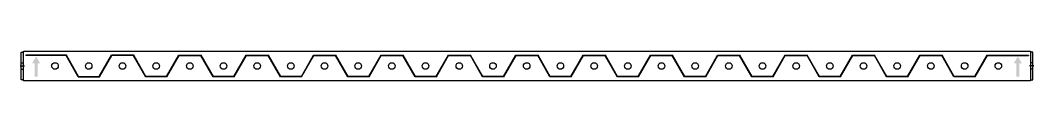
# Model space of a CAD drawing. Header units: millimetres. Extents: x 22901 to 25958, y 43182 to 43271.
import ezdxf

# ---------------------------------------------------------------- set-up
doc = ezdxf.new("R2010")
doc.units = ezdxf.units.MM
doc.header["$LTSCALE"] = 100
doc.linetypes.add('HIDDEN', pattern=[0.375, 0.25, -0.125])
doc.layers.add('Z BEAM', color=7, linetype='Continuous')

# ---------------------------------------------------------------- blocks, each defined once
blk = doc.blocks.new('Z-BEAM 3050')
at = {"layer": 'Z BEAM'}
for points in [[(138081.9, -1452.8), (138072.8, -1452.8), (138072.8, -1413.3), (138065, -1413.3), (138077.4, -1392.6), (138089.7, -1413.3), (138081.9, -1413.3)], [(141033.4, -1452.8), (141042.5, -1452.8), (141042.5, -1413.3), (141050.3, -1413.3), (141038, -1392.6), (141025.6, -1413.3), (141033.4, -1413.3)]]:
    blk.add_hatch(color=5, dxfattribs=at).paths.add_polyline_path(points)
at = {"layer": 'Defpoints', "color": 5, "linetype": 'HIDDEN', "ltscale": 25}
for p, q in [((138168.5, -1388.5), (138045.8, -1388.5)), ((138045.8, -1388.5), (138045.8, -1389.9)), ((138167.6, -1389.9), (138045.8, -1389.9)), ((138204.6, -1453.6), (138167.6, -1389.9)), ((138205.4, -1452.2), (138168.5, -1388.5)), ((138267.6, -1452.2), (138304.6, -1388.5)), ((138268.5, -1453.6), (138305.4, -1389.9)), ((138371.7, -1388.5), (138304.6, -1388.5)), ((138370.8, -1389.9), (138305.4, -1389.9)), ((138407.8, -1453.6), (138370.8, -1389.9)), ((138408.6, -1452.2), (138371.7, -1388.5)), ((138470.8, -1452.2), (138507.8, -1388.5)), ((138471.7, -1453.6), (138508.6, -1389.9)), ((138507.8, -1388.5), (138574.9, -1388.5)), ((138508.6, -1389.9), (138574, -1389.9)), ((138611, -1453.6), (138574, -1389.9)), ((138611.8, -1452.2), (138574.9, -1388.5)), ((138674, -1452.2), (138711, -1388.5)), ((138674.9, -1453.6), (138711.8, -1389.9)), ((138711, -1388.5), (138778.1, -1388.5)), ((138711.8, -1389.9), (138777.2, -1389.9)), ((138814.2, -1453.6), (138777.2, -1389.9)), ((138815, -1452.2), (138778.1, -1388.5)), ((138877.2, -1452.2), (138914.2, -1388.5)), ((138878.1, -1453.6), (138915, -1389.9)), ((138914.2, -1388.5), (138981.3, -1388.5)), ((138915, -1389.9), (138980.4, -1389.9)), ((139017.4, -1453.6), (138980.4, -1389.9)), ((139018.2, -1452.2), (138981.3, -1388.5)), ((139080.4, -1452.2), (139117.4, -1388.5)), ((139081.3, -1453.6), (139118.2, -1389.9)), ((139117.4, -1388.5), (139184.5, -1388.5)), ((139118.2, -1389.9), (139183.6, -1389.9)), ((139220.6, -1453.6), (139183.6, -1389.9)), ((139221.4, -1452.2), (139184.5, -1388.5)), ((139283.6, -1452.2), (139320.6, -1388.5)), ((139284.5, -1453.6), (139321.4, -1389.9)), ((139320.6, -1388.5), (139387.7, -1388.5)), ((139321.4, -1389.9), (139386.8, -1389.9)), ((139423.8, -1453.6), (139386.8, -1389.9)), ((139424.6, -1452.2), (139387.7, -1388.5)), ((139486.8, -1452.2), (139523.8, -1388.5)), ((139487.7, -1453.6), (139524.6, -1389.9)), ((139523.8, -1388.5), (139590.9, -1388.5)), ((139524.6, -1389.9), (139590, -1389.9)), ((139627, -1453.6), (139590, -1389.9)), ((139627.8, -1452.2), (139590.9, -1388.5)), ((139690, -1452.2), (139727, -1388.5)), ((139690.9, -1453.6), (139727.8, -1389.9)), ((139727, -1388.5), (139794.1, -1388.5)), ((139727.8, -1389.9), (139793.2, -1389.9)), ((139830.2, -1453.6), (139793.2, -1389.9)), ((139831, -1452.2), (139794.1, -1388.5)), ((139893.2, -1452.2), (139930.2, -1388.5)), ((139894.1, -1453.6), (139931, -1389.9)), ((139930.2, -1388.5), (139997.3, -1388.5)), ((139931, -1389.9), (139996.4, -1389.9)), ((140032.6, -1453.6), (139995.7, -1389.9)), ((140033.5, -1452.2), (139996.5, -1388.5)), ((140095.7, -1452.2), (140132.6, -1388.5)), ((140096.5, -1453.6), (140133.5, -1389.9)), ((140132.6, -1388.5), (140199.7, -1388.5)), ((140133.5, -1389.9), (140198.9, -1389.9)), ((140235.8, -1453.6), (140198.9, -1389.9)), ((140236.7, -1452.2), (140199.7, -1388.5)), ((140298.9, -1452.2), (140335.8, -1388.5)), ((140299.7, -1453.6), (140336.7, -1389.9)), ((140335.8, -1388.5), (140402.9, -1388.5)), ((140336.7, -1389.9), (140402.1, -1389.9)), ((140439, -1453.6), (140402.1, -1389.9)), ((140439.9, -1452.2), (140402.9, -1388.5)), ((140502.1, -1452.2), (140539, -1388.5)), ((140502.9, -1453.6), (140539.9, -1389.9)), ((140539, -1388.5), (140606.1, -1388.5)), ((140539.9, -1389.9), (140605.3, -1389.9)), ((140642.2, -1453.6), (140605.3, -1389.9)), ((140643.1, -1452.2), (140606.1, -1388.5)), ((140705.3, -1452.2), (140742.2, -1388.5)), ((140706.1, -1453.6), (140743.1, -1389.9)), ((140742.2, -1388.5), (140809.3, -1388.5)), ((140743.1, -1389.9), (140808.5, -1389.9)), ((140845.4, -1453.6), (140808.5, -1389.9)), ((140846.3, -1452.2), (140809.3, -1388.5)), ((140908.5, -1452.2), (140945.4, -1388.5)), ((140909.3, -1453.6), (140946.3, -1389.9)), ((140945.4, -1388.5), (141070.1, -1388.5)), ((140946.3, -1389.9), (141070.1, -1389.9)), ((141070.1, -1388.5), (141070.1, -1389.9)), ((138204.6, -1453.6), (138268.5, -1453.6)), ((138205.4, -1452.2), (138267.6, -1452.2)), ((138471.7, -1453.6), (138407.8, -1453.6)), ((138470.8, -1452.2), (138408.6, -1452.2)), ((138674.9, -1453.6), (138611, -1453.6)), ((138674, -1452.2), (138611.8, -1452.2)), ((138878.1, -1453.6), (138814.2, -1453.6)), ((138877.2, -1452.2), (138815, -1452.2)), ((139081.3, -1453.6), (139017.4, -1453.6)), ((139080.4, -1452.2), (139018.2, -1452.2)), ((139284.5, -1453.6), (139220.6, -1453.6)), ((139283.6, -1452.2), (139221.4, -1452.2)), ((139487.7, -1453.6), (139423.8, -1453.6)), ((139486.8, -1452.2), (139424.6, -1452.2)), ((139690.9, -1453.6), (139627, -1453.6)), ((139690, -1452.2), (139627.8, -1452.2)), ((139894.1, -1453.6), (139830.2, -1453.6)), ((139893.2, -1452.2), (139831, -1452.2)), ((140096.5, -1453.6), (140032.6, -1453.6)), ((140095.7, -1452.2), (140033.5, -1452.2)), ((140299.7, -1453.6), (140235.8, -1453.6)), ((140298.9, -1452.2), (140236.7, -1452.2)), ((140502.9, -1453.6), (140439, -1453.6)), ((140502.1, -1452.2), (140439.9, -1452.2)), ((140706.1, -1453.6), (140642.2, -1453.6)), ((140705.3, -1452.2), (140643.1, -1452.2)), ((140909.3, -1453.6), (140845.4, -1453.6)), ((140908.5, -1452.2), (140846.3, -1452.2))]:
    blk.add_line(p, q, dxfattribs=at)
at = {"layer": 'Z BEAM', "color": 7}
for p, q in [((138032.7, -1463.1), (138032.7, -1379)), ((141082.7, -1463.1), (141082.7, -1379))]:
    blk.add_line(p, q, dxfattribs=at)
at = {"layer": 'Z BEAM', "color": 5}
for p, q in [((138032.7, -1379), (138039, -1379)), ((138039, -1376.6), (141076.3, -1376.6)), ((138039, -1465.5), (138039, -1376.6)), ((141076.3, -1376.6), (141076.3, -1465.5)), ((141082.7, -1379), (141076.3, -1379)), ((138029.5, -1421), (138042.2, -1421)), ((138032.7, -1411.1), (138039, -1411.1)), ((138032.7, -1431), (138039, -1431)), ((141085.8, -1421), (141073.1, -1421)), ((141082.7, -1411.1), (141076.3, -1411.1)), ((141082.7, -1431), (141076.3, -1431)), ((138039, -1463.1), (138032.7, -1463.1)), ((141076.3, -1465.5), (138039, -1465.5)), ((141076.3, -1463.1), (141082.7, -1463.1))]:
    blk.add_line(p, q, dxfattribs=at)
for centre in [(138134.3, -1421), (138235.9, -1421), (138337.5, -1421), (138439.1, -1421), (138540.7, -1421), (138642.3, -1421), (138743.9, -1421), (138845.5, -1421), (138947.1, -1421), (139048.7, -1421), (139150.3, -1421), (139251.9, -1421), (139353.5, -1421), (139455.1, -1421), (139556.7, -1421), (139658.3, -1421), (139759.9, -1421), (139861.5, -1421), (139963.1, -1421), (140064.7, -1421), (140166.3, -1421), (140267.9, -1421), (140369.5, -1421), (140471.1, -1421), (140572.7, -1421), (140674.3, -1421), (140775.9, -1421), (140877.5, -1421), (140979.1, -1421)]:
    blk.add_circle(centre, 9.92, dxfattribs=at)

msp = doc.modelspace()

# ---------------------------------------------------------------- block references
msp.add_blockref('Z-BEAM 3050', (-115128.1, 44647.8))

doc.saveas('drawing.dxf')
